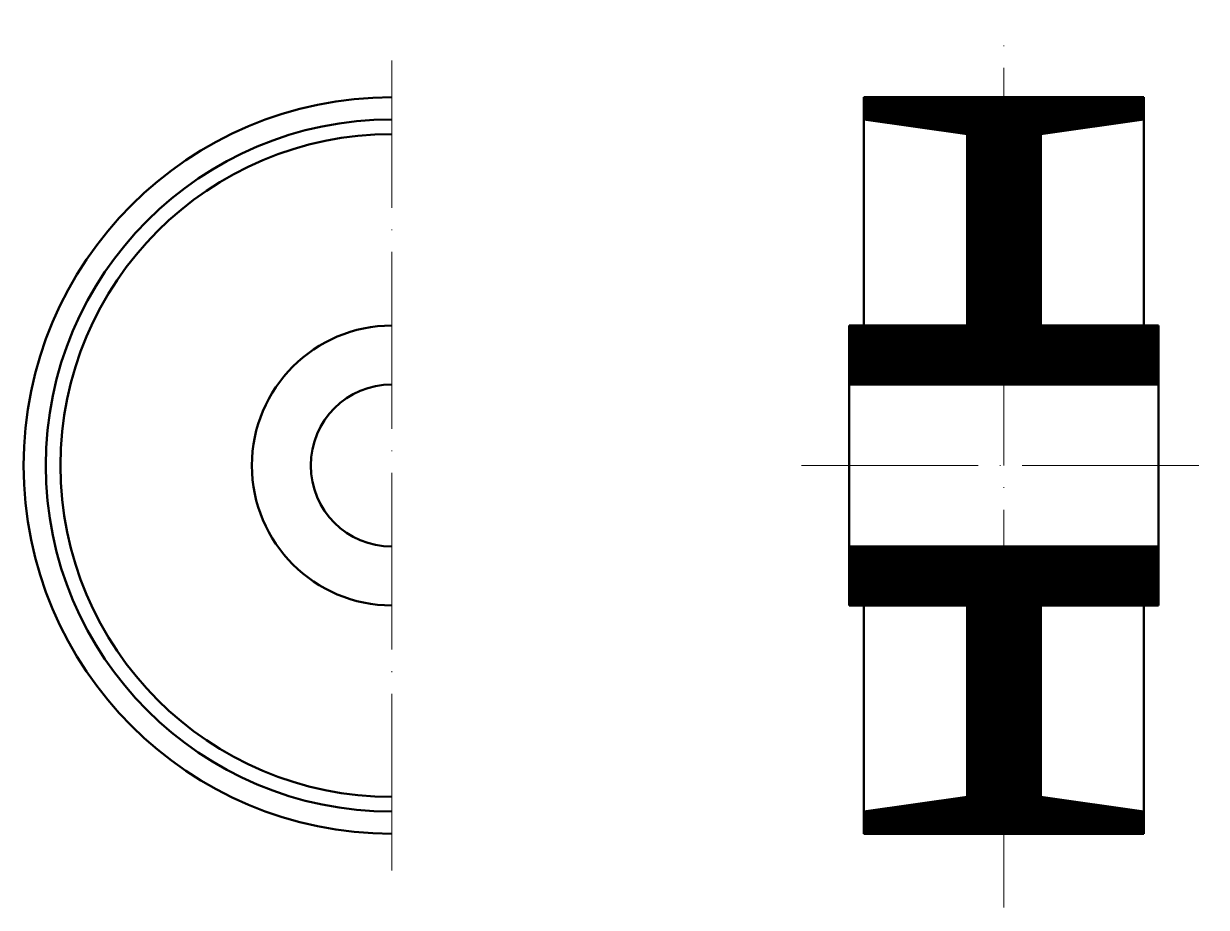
# Model space of a CAD drawing. Header units: millimetres. Extents: x 97 to 258, y -51 to 69.
import ezdxf

# ---------------------------------------------------------------- set-up
doc = ezdxf.new("R2010")
doc.units = ezdxf.units.MM
doc.linetypes.add('ACAD_ISO02W100', pattern=[15, 12, -3])
doc.linetypes.add('ACAD_ISO04W100', pattern=[30, 24, -2.95, 0.1, -2.95])
for name, color, linetype, lineweight, true_color in [('Contornos Ocultos', 252, 'ACAD_ISO02W100', 30, 0xa0a0a4), ('Contornos Visibles', 7, 'Continuous', 50, 0xffffff), ('Ejes de revolución', 6, 'ACAD_ISO04W100', 20, 0xff00ff), ('Referencias', 2, 'Continuous', 25, 0xffff00)]:
    doc.layers.add(name, color=color, linetype=linetype, lineweight=lineweight, true_color=true_color)
pattern_1 = [(45, (0, 0), (-0.08838835, 0.08838835), [])]

msp = doc.modelspace()

# ---------------------------------------------------------------- hatches: boundary and pattern name
at = {"layer": 'Contornos Ocultos'}
h = msp.add_hatch(dxfattribs=at)
h.set_pattern_fill('ANSI31', color=256, style=0)
h.set_pattern_definition(pattern_1)
h.paths.add_polyline_path([(209, 20), (251, 20), (251, 28), (235, 28), (235, 54), (249, 56), (249, 59), (211, 59), (211, 56), (225, 54), (225, 28), (209, 28)])
h = msp.add_hatch(dxfattribs=at)
h.set_pattern_fill('ANSI31', color=256, style=0)
h.set_pattern_definition(pattern_1)
h.paths.add_polyline_path([(209, -2), (251, -2), (251, -10), (235, -10), (235, -36), (249, -38), (249, -41), (211, -41), (211, -38), (225, -36), (225, -10), (209, -10)])

# ---------------------------------------------------------------- linework, layer by layer
at = {"layer": 'Contornos Visibles'}
for p, q in [((211, 59), (249, 59)), ((211, 59), (211, 56)), ((249, 59), (249, 56)), ((211, 56), (225, 54)), ((211, 56), (211, 28)), ((235, 54), (249, 56)), ((249, 56), (249, 28)), ((225, 28), (225, 54)), ((235, 28), (235, 54)), ((209, 20), (209, 28)), ((225, 28), (209, 28)), ((235, 28), (251, 28)), ((251, 20), (251, 28)), ((209, 20), (251, 20)), ((209, -2), (209, 20)), ((251, -2), (251, 20)), ((209, -2), (251, -2)), ((209, -2), (251, -2)), ((209, -2), (209, -10)), ((209, -2), (251, -2)), ((251, -2), (251, -10)), ((225, -10), (209, -10)), ((211, -38), (211, -10)), ((225, -10), (225, -36)), ((235, -10), (251, -10)), ((235, -10), (235, -36)), ((249, -38), (249, -10)), ((211, -38), (225, -36)), ((235, -36), (249, -38)), ((211, -41), (211, -38)), ((249, -41), (249, -38)), ((211, -41), (249, -41))]:
    msp.add_line(p, q, dxfattribs=at)
for radius in [50, 47, 45, 19, 11]:
    msp.add_arc((146.87, 9), radius, 90, 270, dxfattribs=at)
at = {"layer": 'Ejes de revolución'}
for p, q in [((230, -51), (230, 69)), ((146.87, -46), (146.87, 64)), ((202.5, 9), (257.5, 9))]:
    msp.add_line(p, q, dxfattribs=at)
at = {"layer": 'Referencias'}
for q in [(225, 28), (235, 28)]:
    msp.add_line((230, 28), q, dxfattribs=at)

doc.saveas('drawing.dxf')
